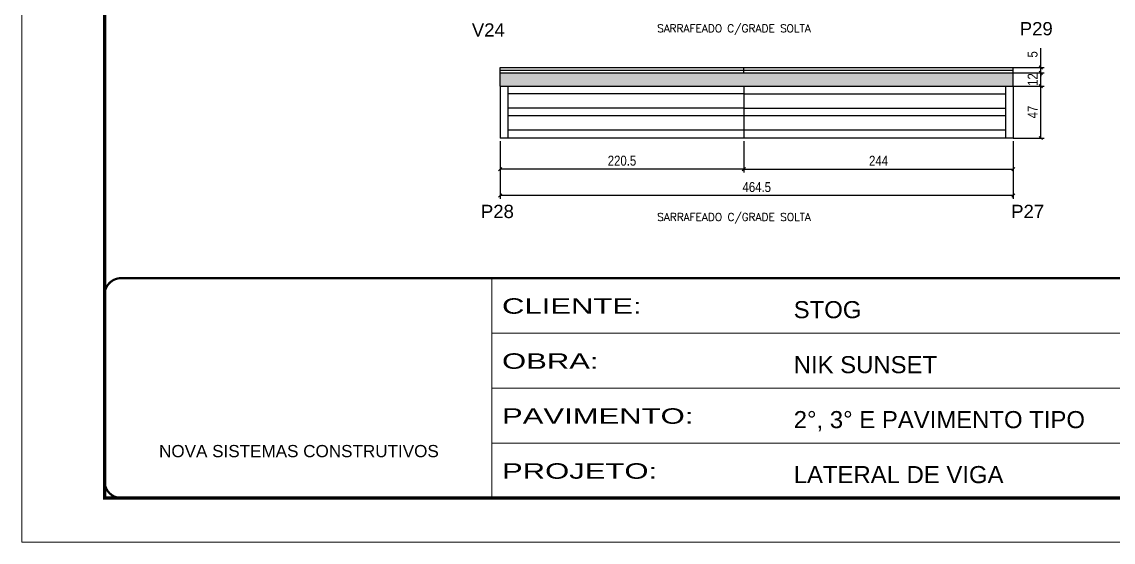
# Model space of a CAD drawing. Extents: x -10448 to -1189, y -11772 to 17235.
# Drawn here: x -7265 to -6277, y 10051 to 10523 of the extents above; entities that cross this region are included whole.
import ezdxf

# ---------------------------------------------------------------- set-up
doc = ezdxf.new("R2010")
doc.units = 0
doc.linetypes.add('CONTINUO', pattern=[0])
doc.linetypes.add('DASHED', pattern=[0.75, 0.5, -0.25])
for name, color, linetype in [('5', 5, 'Continuous'), ('COTA', 241, 'Continuous'), ('Painéis', 200, 'Continuous'), ('SARR_2.2x7', 40, 'Continuous'), ('SARR_EDITAR', 141, 'Continuous')]:
    doc.layers.add(name, color=color, linetype=linetype)
doc.layers.add('Folhas', color=255, linetype='Continuous', lineweight=9)
doc.layers.add('SARRAFO DE PRESSAO', color=251, linetype='DASHED', lineweight=9)
doc.styles.add('ARIAL', font='arial.ttf')
doc.styles.add('COTA TECNICA-50', font='techl___.ttf', dxfattribs={"height": 9})
doc.styles.add('Romans', font='romans.shx')
doc.styles.get("Standard").update_dxf_attribs({"font": 'arial.ttf'})
doc.styles.add('Tecnologia', font='')
doc.styles.get('Tecnologia').set_extended_font_data('Forgotten Futurist')
doc.dimstyles.new('COTA PAINEL-50', dxfattribs={"dimtxt": 9, "dimasz": 3, "dimexe": 3, "dimexo": 3, "dimgap": 3, "dimtad": 1, "dimdec": 1, "dimzin": 12, "dimdsep": 46, "dimtxsty": 'COTA TECNICA-50', "dimblk1": 'OBLIQUE', "dimblk2": 'OBLIQUE', "dimsah": 1, "dimcen": 0.9, "dimclrd": 4, "dimclre": 4, "dimclrt": 240, "dimadec": 1, "dimazin": 3, "dimtfac": 1, "dimtdec": 1, "dimtmove": 0, "dimatfit": 3, "dimfxl": 1, "dimtolj": 1, "dimtzin": 12, "dimarcsym": 0})

# ---------------------------------------------------------------- blocks, each defined once
blk = doc.blocks.new('9999999999')
at = {"color": 30, "linetype": 'CONTINUO'}
for p, q in [((98564.56, 34230.21), (98564.56, 34429.45)), ((98564.56, 34379.64), (99583.98, 34379.64)), ((98564.56, 34329.83), (99487.98, 34329.83)), ((98564.56, 34280.02), (99487.98, 34280.02))]:
    blk.add_line(p, q, dxfattribs=at)
at = {"color": 30, "linetype": 'CONTINUO', "const_width": 2}
blk.add_lwpolyline([(99583.98, 34230.21), (99583.98, 34414.45, 0.414214), (99568.98, 34429.45), (98228.98, 34429.45, 0.414214), (98213.98, 34414.45), (98213.98, 34245.21, 0.414214), (98228.98, 34230.21), (99583.98, 34230.21)], format="xyb", dxfattribs=at)
at = {"layer": 'Folhas'}
blk.add_lwpolyline([(98138.98, 34190.21), (99623.98, 34190.21), (99623.98, 35240.21), (98138.98, 35240.21)], close=True, dxfattribs=at)
at = {"layer": 'Folhas', "color": 30, "const_width": 3}
blk.add_lwpolyline([(98213.98, 34230.21), (99583.98, 34230.21), (99583.98, 35200.21), (98213.98, 35200.21)], close=True, dxfattribs=at)
at = {"color": 7, "linetype": 'Continuous', "ltscale": 5, "style": 'ARIAL'}
for s, height, p in [('STOG', 15.483, (98837.68, 34393.13)), ('NIK SUNSET', 15.483, (98837.68, 34343.32)), ('2°, 3° E PAVIMENTO TIPO', 15.4829, (98837.68, 34293.51)), ('NOVA SISTEMAS CONSTRUTIVOS', 11.0592, (98263.19, 34267.21)), ('LATERAL DE VIGA', 15.4829, (98837.68, 34243.7))]:
    blk.add_text(s, height=height, dxfattribs=at).set_placement(p)
at = {"layer": 'Folhas', "color": 7, "style": 'Tecnologia', "width": 1.5}
for s, p in [('CLIENTE:', (98573.65, 34397.17)), ('OBRA:', (98573.65, 34347.31)), ('PAVIMENTO:', (98573.65, 34297.5)), ('PROJETO:', (98573.65, 34247.69))]:
    blk.add_text(s, height=14, dxfattribs=at).set_placement(p)
blk = doc.blocks.new('_Oblique')
at = {"color": 0, "linetype": 'ByBlock', "lineweight": -2}
blk.add_line((-0.5, -0.5), (0.5, 0.5), dxfattribs=at)
blk = doc.blocks.new('*D415')
at = {"layer": 'COTA', "color": 4, "linetype": 'ByBlock', "lineweight": -2, "transparency": 16777216}
for p, q in [((-6831.78, 10414.52), (-6831.78, 10386.35)), ((-6611.28, 10414.52), (-6611.28, 10386.35)), ((-6611.28, 10389.35), (-6831.78, 10389.35))]:
    blk.add_line(p, q, dxfattribs=at)
at = {"layer": 'Defpoints', "color": 0, "linetype": 'ByBlock', "transparency": 16777216}
for p in [(-6831.78, 10417.52), (-6611.28, 10417.52), (-6831.78, 10389.35)]:
    blk.add_point(p, dxfattribs=at)
at = {"layer": 'COTA', "color": 4, "linetype": 'ByBlock', "lineweight": -2, "transparency": 16777216, "xscale": 3, "yscale": 3, "zscale": 3, "rotation": 180}
blk.add_blockref('_Oblique', (-6831.78, 10389.35), dxfattribs=at)
at = {"layer": 'COTA', "color": 4, "linetype": 'ByBlock', "lineweight": -2, "transparency": 16777216, "xscale": 3, "yscale": 3, "zscale": 3}
blk.add_blockref('_Oblique', (-6611.28, 10389.35), dxfattribs=at)
at = {"layer": 'COTA', "color": 240, "linetype": 'ByBlock', "transparency": 16777216, "insert": (-6721.53, 10396.94), "char_height": 9, "attachment_point": 5, "style": 'COTA TECNICA-50'}
blk.add_mtext('\\A1;220.5', dxfattribs=at)
blk = doc.blocks.new('*D416')
at = {"layer": 'COTA', "color": 4, "linetype": 'ByBlock', "lineweight": -2, "transparency": 16777216}
for p, q in [((-6611.28, 10414.52), (-6611.28, 10386.35)), ((-6367.28, 10414.52), (-6367.28, 10386.35)), ((-6611.28, 10389.35), (-6367.28, 10389.35))]:
    blk.add_line(p, q, dxfattribs=at)
at = {"layer": 'Defpoints', "color": 0, "linetype": 'ByBlock', "transparency": 16777216}
for p in [(-6611.28, 10417.52), (-6367.28, 10417.52), (-6367.28, 10389.35)]:
    blk.add_point(p, dxfattribs=at)
at = {"layer": 'COTA', "color": 4, "linetype": 'ByBlock', "lineweight": -2, "transparency": 16777216, "xscale": 3, "yscale": 3, "zscale": 3, "rotation": 180}
blk.add_blockref('_Oblique', (-6611.28, 10389.35), dxfattribs=at)
at = {"layer": 'COTA', "color": 4, "linetype": 'ByBlock', "lineweight": -2, "transparency": 16777216, "xscale": 3, "yscale": 3, "zscale": 3}
blk.add_blockref('_Oblique', (-6367.28, 10389.35), dxfattribs=at)
at = {"layer": 'COTA', "color": 240, "linetype": 'ByBlock', "transparency": 16777216, "insert": (-6489.28, 10396.91), "char_height": 9, "attachment_point": 5, "style": 'COTA TECNICA-50'}
blk.add_mtext('\\A1;244', dxfattribs=at)
blk = doc.blocks.new('*D1486')
at = {"layer": 'COTA', "color": 4, "linetype": 'ByBlock', "lineweight": -2, "transparency": 16777216}
for p, q in [((-6831.78, 10414.52), (-6831.78, 10362.42)), ((-6367.28, 10414.52), (-6367.28, 10362.42)), ((-6367.28, 10365.42), (-6831.78, 10365.42))]:
    blk.add_line(p, q, dxfattribs=at)
at = {"layer": 'Defpoints', "color": 0, "linetype": 'ByBlock', "transparency": 16777216}
for p in [(-6831.78, 10417.52), (-6367.28, 10417.52), (-6831.78, 10365.42)]:
    blk.add_point(p, dxfattribs=at)
at = {"layer": 'COTA', "color": 4, "linetype": 'ByBlock', "lineweight": -2, "transparency": 16777216, "xscale": 3, "yscale": 3, "zscale": 3, "rotation": 180}
blk.add_blockref('_Oblique', (-6831.78, 10365.42), dxfattribs=at)
at = {"layer": 'COTA', "color": 4, "linetype": 'ByBlock', "lineweight": -2, "transparency": 16777216, "xscale": 3, "yscale": 3, "zscale": 3}
blk.add_blockref('_Oblique', (-6367.28, 10365.42), dxfattribs=at)
at = {"layer": 'COTA', "color": 240, "linetype": 'ByBlock', "transparency": 16777216, "insert": (-6599.53, 10373.02), "char_height": 9, "attachment_point": 5, "style": 'COTA TECNICA-50'}
blk.add_mtext('\\A1;464.5', dxfattribs=at)
blk = doc.blocks.new('*D419')
at = {"layer": 'COTA', "color": 4, "linetype": 'ByBlock', "lineweight": -2, "transparency": 16777216}
for p, q in [((-6367.45, 10464.52), (-6339.25, 10464.52)), ((-6342.25, 10417.52), (-6342.25, 10464.52)), ((-6367.45, 10417.52), (-6339.25, 10417.52))]:
    blk.add_line(p, q, dxfattribs=at)
at = {"layer": 'Defpoints', "color": 0, "linetype": 'ByBlock', "transparency": 16777216}
for p in [(-6370.45, 10464.52), (-6342.25, 10464.52), (-6370.45, 10417.52)]:
    blk.add_point(p, dxfattribs=at)
at = {"layer": 'COTA', "color": 4, "linetype": 'ByBlock', "lineweight": -2, "transparency": 16777216, "xscale": 3, "yscale": 3, "zscale": 3}
for p, rotation in [((-6342.25, 10464.52), 90), ((-6342.25, 10417.52), 270)]:
    blk.add_blockref('_Oblique', p, dxfattribs=dict(at, rotation=rotation))
at = {"layer": 'COTA', "color": 240, "linetype": 'ByBlock', "transparency": 16777216, "insert": (-6349.82, 10441.02), "char_height": 9, "attachment_point": 5, "rotation": 90, "style": 'COTA TECNICA-50'}
blk.add_mtext('\\A1;47', dxfattribs=at)
blk = doc.blocks.new('*D420')
at = {"layer": 'COTA', "color": 4, "linetype": 'ByBlock', "lineweight": -2, "transparency": 16777216}
for p, q in [((-6367.45, 10476.52), (-6339.25, 10476.52)), ((-6342.25, 10464.52), (-6342.25, 10476.52)), ((-6367.45, 10464.52), (-6339.25, 10464.52))]:
    blk.add_line(p, q, dxfattribs=at)
at = {"layer": 'Defpoints', "color": 0, "linetype": 'ByBlock', "transparency": 16777216}
for p in [(-6370.45, 10476.52), (-6342.25, 10476.52), (-6370.45, 10464.52)]:
    blk.add_point(p, dxfattribs=at)
at = {"layer": 'COTA', "color": 4, "linetype": 'ByBlock', "lineweight": -2, "transparency": 16777216, "xscale": 3, "yscale": 3, "zscale": 3}
for p, rotation in [((-6342.25, 10476.52), 90), ((-6342.25, 10464.52), 270)]:
    blk.add_blockref('_Oblique', p, dxfattribs=dict(at, rotation=rotation))
at = {"layer": 'COTA', "color": 240, "linetype": 'ByBlock', "transparency": 16777216, "insert": (-6349.8, 10470.52), "char_height": 9, "attachment_point": 5, "rotation": 90, "style": 'COTA TECNICA-50'}
blk.add_mtext('\\A1;12', dxfattribs=at)
blk = doc.blocks.new('*D421')
at = {"layer": 'COTA', "color": 4, "linetype": 'ByBlock', "lineweight": -2, "transparency": 16777216}
for p, q in [((-6342.25, 10481.52), (-6342.25, 10499.01)), ((-6367.45, 10481.52), (-6339.25, 10481.52)), ((-6342.25, 10476.52), (-6342.25, 10481.52)), ((-6367.45, 10476.52), (-6339.25, 10476.52)), ((-6342.25, 10476.52), (-6342.25, 10473.52))]:
    blk.add_line(p, q, dxfattribs=at)
at = {"layer": 'Defpoints', "color": 0, "linetype": 'ByBlock', "transparency": 16777216}
for p in [(-6370.45, 10481.52), (-6342.25, 10481.52), (-6370.45, 10476.52)]:
    blk.add_point(p, dxfattribs=at)
at = {"layer": 'COTA', "color": 4, "linetype": 'ByBlock', "lineweight": -2, "transparency": 16777216, "xscale": 3, "yscale": 3, "zscale": 3}
for p, rotation in [((-6342.25, 10481.52), 270), ((-6342.25, 10476.52), 90)]:
    blk.add_blockref('_Oblique', p, dxfattribs=dict(at, rotation=rotation))
at = {"layer": 'COTA', "color": 240, "linetype": 'ByBlock', "transparency": 16777216, "insert": (-6349.85, 10493.27), "char_height": 9, "attachment_point": 5, "rotation": 90, "style": 'COTA TECNICA-50'}
blk.add_mtext('\\A1;5', dxfattribs=at)

msp = doc.modelspace()

# ---------------------------------------------------------------- hatches: boundary and pattern name
at = {"layer": 'COTA', "linetype": 'ByBlock'}
h = msp.add_hatch(dxfattribs=at)
h.set_pattern_fill('AR-CONC', color=256, scale=0.03)
h.set_pattern_definition([(50, (-139469.2827, -18395.9775), (5.46554007, -0.47817257), [0.5715, -6.2865]), (355, (-139469.2827, -18395.9775), (-1.05730264, 5.73170536), [0.4572, -5.02921753]), (100.4514447, (-139468.827, -18396.0174), (4.40823741, 5.25353256), [0.48570026, -5.34270734]), (46.1842, (-139469.283, -18394.4535), (8.13237123, -1.26126984), [0.85725, -9.42975]), (96.6355576, (-139468.605, -18394.559), (7.122124, 7.42278374), [0.7285507, -8.01406824]), (351.184151, (-139469.283, -18394.4535), (7.122124, 7.42278374), [0.685799, -7.54379196]), (21, (-139468.5207, -18394.8345), (4.54843174, -3.06795595), [0.5715, -6.2865]), (326, (-139468.5207, -18394.8345), (1.85406085, 5.52563898), [0.4572, -5.0292]), (71.451445, (-139468.1417, -18395.09), (6.40249258, 2.45768307), [0.48570026, -5.34269813]), (37.5, (-139469.2827, -18395.9775), (0.092658098, 2.536651166), [0, -4.96824, 0, -5.1054, 0, -5.04825]), (7.5, (-139469.2827, -18395.9775), (2.004589875, 3.005417245), [0, -2.91084, 0, -4.85394, 0, -1.92405]), (327.5, (-139470.982, -18395.9775), (4.067717855, -0.17186232), [0, -1.905, 0, -5.9436, 0, -7.8867]), (317.5, (-139471.744, -18395.9775), (4.44387544, 0.76279473), [0, -2.4765, 0, -3.94716, 0, -5.6007])])
h.paths.add_polyline_path([(-6831.78, 10476.52), (-6831.78, 10464.52), (-6367.28, 10464.52), (-6367.28, 10476.52)])

# ---------------------------------------------------------------- linework, layer by layer
for p, q in [((-6831.78, 10464.52), (-6831.78, 10476.52)), ((-6367.28, 10464.52), (-6367.28, 10476.52)), ((-6367.28, 10464.52), (-6367.28, 10476.52))]:
    msp.add_line(p, q, dxfattribs=at)
at = {"layer": 'Painéis', "linetype": 'Continuous'}
for p, q in [((-6831.78, 10476.52), (-6831.78, 10481.52)), ((-6611.28, 10476.52), (-6611.28, 10481.52)), ((-6367.28, 10476.52), (-6367.28, 10481.52)), ((-6831.78, 10464.52), (-6831.78, 10417.52)), ((-6611.28, 10464.52), (-6611.28, 10417.52)), ((-6367.28, 10464.52), (-6367.28, 10417.52))]:
    msp.add_line(p, q, dxfattribs=at)
for points in [[(-6831.78, 10481.52), (-6367.28, 10481.52)], [(-6831.78, 10476.52), (-6367.28, 10476.52)], [(-6831.78, 10464.52), (-6367.28, 10464.52)], [(-6367.28, 10417.52), (-6831.78, 10417.52)]]:
    msp.add_lwpolyline(points, dxfattribs=at)
at = {"layer": 'SARR_2.2x7', "linetype": 'Continuous'}
for p, q in [((-6824.78, 10464.52), (-6824.78, 10417.52)), ((-6374.28, 10464.52), (-6374.28, 10417.52)), ((-6611.28, 10457.52), (-6824.78, 10457.52)), ((-6611.28, 10444.52), (-6824.78, 10444.52)), ((-6611.28, 10437.52), (-6824.78, 10437.52)), ((-6611.28, 10424.52), (-6824.78, 10424.52))]:
    msp.add_line(p, q, dxfattribs=at)
for points in [[(-6611.28, 10457.52), (-6374.28, 10457.52)], [(-6611.28, 10444.52), (-6374.28, 10444.52)], [(-6374.28, 10437.52), (-6611.28, 10437.52)], [(-6374.28, 10424.52), (-6611.28, 10424.52)]]:
    msp.add_lwpolyline(points, dxfattribs=at)
at = {"layer": 'SARR_EDITAR', "linetype": 'Continuous'}
msp.add_lwpolyline([(-6831.78, 10479.02), (-6367.28, 10479.02)], dxfattribs=at)

# ---------------------------------------------------------------- block references
at = {"layer": 'SARRAFO DE PRESSAO', "color": 6, "linetype": 'ByBlock'}
msp.add_blockref('9999999999', (-105403.76, -24138.85), dxfattribs=at)

# ---------------------------------------------------------------- texts
at = {"layer": '5', "linetype": 'Continuous'}
for s, p in [('V24', (-6857.41, 10509.39)), ('P29', (-6361.44, 10510.55)), ('P28', (-6849.22, 10345.01)), ('P27', (-6369.21, 10345.01))]:
    msp.add_text(s, height=12, rotation=359.99996, dxfattribs=at).set_placement(p)
at = {"layer": 'Painéis', "color": 1, "char_height": 7, "attachment_point": 5, "style": 'Romans'}
for insert in [(-6620.16, 10515.66), (-6620.08, 10344.75)]:
    msp.add_mtext('\\A1;SARRAFEADO C/GRADE SOLTA', dxfattribs=dict(at, insert=insert))

# ---------------------------------------------------------------- dimensions: what is measured, and where the dimension line sits
at = {"layer": 'COTA', "linetype": 'ByBlock'}
for base, p1, p2, picture, middle in [((-6342.25, 10481.52), (-6370.45, 10476.52), (-6370.45, 10481.52), '*D421', (-6349.85, 10493.27)), ((-6342.25, 10464.52), (-6370.45, 10417.52), (-6370.45, 10464.52), '*D419', (-6349.82, 10441.02))]:
    dim = msp.add_linear_dim(base=base, p1=p1, p2=p2, angle=90, dimstyle='COTA PAINEL-50', dxfattribs=at)
    dim.commit()
    dim.dimension.update_dxf_attribs({"geometry": picture, "text_midpoint": middle})
dim = msp.add_linear_dim(base=(-6342.25, 10476.52), p1=(-6370.45, 10464.52), p2=(-6370.45, 10476.52), angle=90, dimstyle='COTA PAINEL-50', dxfattribs=at)
dim.commit()
dim.dimension.update_dxf_attribs({"geometry": '*D420', "text_midpoint": (-6342.25, 10470.52), "dimtype": 160})
for base, p1, picture, middle in [((-6831.78, 10389.35), (-6611.28, 10417.52), '*D415', (-6721.53, 10396.94)), ((-6831.78, 10365.42), (-6367.28, 10417.52), '*D1486', (-6599.53, 10373.02))]:
    dim = msp.add_linear_dim(base=base, p1=p1, p2=(-6831.78, 10417.52), angle=180, dimstyle='COTA PAINEL-50', override={"dimarcsym": 1}, dxfattribs=at)
    dim.commit()
    dim.dimension.update_dxf_attribs({"geometry": picture, "text_midpoint": middle})
dim = msp.add_linear_dim(base=(-6367.28, 10389.35), p1=(-6611.28, 10417.52), p2=(-6367.28, 10417.52), angle=180, dimstyle='COTA PAINEL-50', override={"dimarcsym": 1}, dxfattribs=at)
dim.commit()
dim.dimension.update_dxf_attribs({"geometry": '*D416', "text_midpoint": (-6489.28, 10389.35), "dimtype": 160})

doc.saveas('drawing.dxf')
